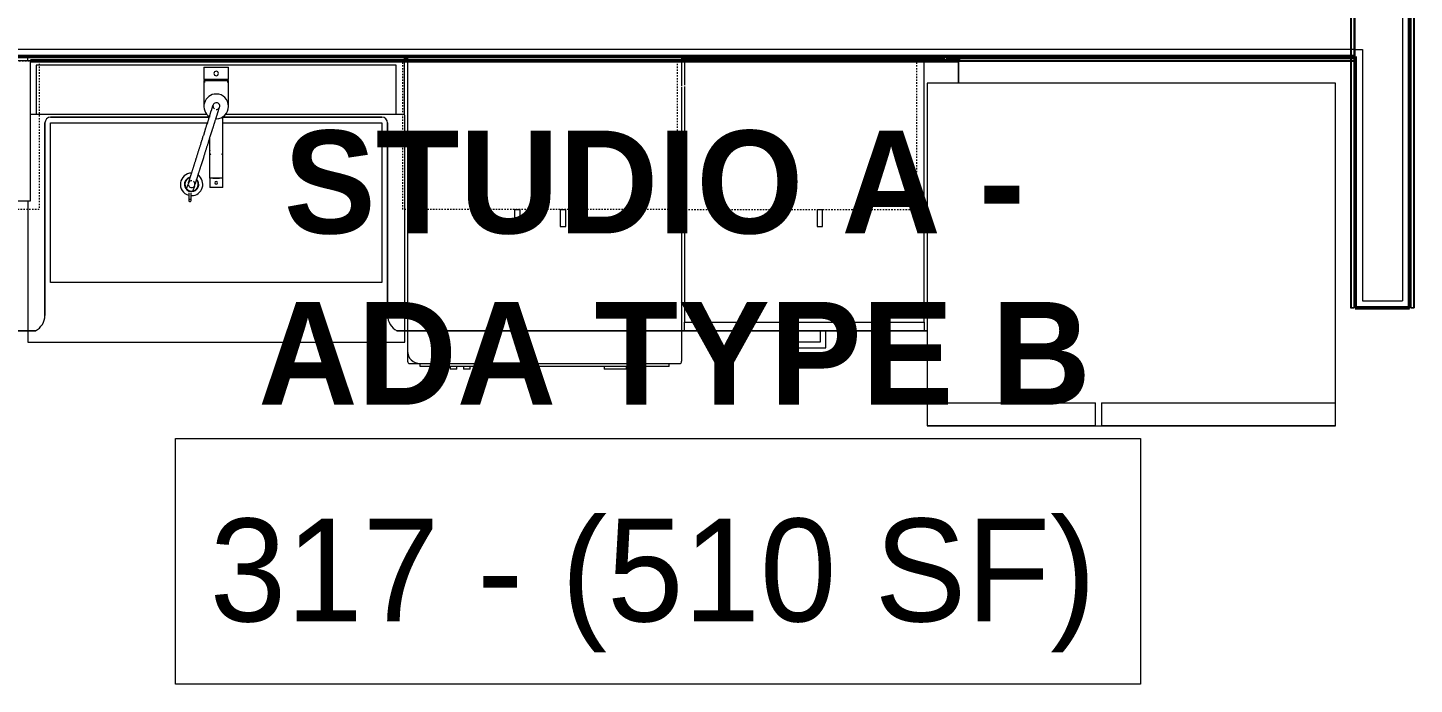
# Model space of a CAD drawing. Header units: inches. Extents: x -4218 to -1830, y 9767 to 12426.
# Drawn here: x -3365.7 to -3244.3, y 11392.3 to 11449.8 of the extents above; entities that cross this region are included whole.
import ezdxf

# ---------------------------------------------------------------- set-up
doc = ezdxf.new("R2010")
doc.units = ezdxf.units.IN
doc.header["$MEASUREMENT"] = 0
doc.linetypes.add('Dash', pattern=[0.25, 0.125, -0.125])
for name, color, linetype, lineweight in [('0-1', 7, 'Continuous', 5), ('0-2', 253, 'Continuous', 9), ('A-AREA-IDEN', 2, 'Continuous', 9), ('A-WALL-1', 250, 'Continuous', 50), ('A-WALL-2', 10, 'Continuous', 13), ('A-WALL-3', 254, 'Continuous', 9), ('A-WALL-4', 253, 'Continuous', 9), ('A-WALL-5', 252, 'Continuous', 9), ('A-WALL-6', 7, 'Continuous', 9), ('A-WALL-8', 113, 'Continuous', 9), ('P-SANR-FIXT-1', 7, 'Continuous', 9), ('P-SANR-FIXT-3', 252, 'Continuous', 9), ('Q-CASE-1', 252, 'Continuous', 9), ('Q-CASE-2', 7, 'Continuous', 9), ('Q-CASE-3', 253, 'Continuous', 9), ('Q-CASE-4', 7, 'Dash', 9), ('Q-CASE-5', 254, 'Continuous', 9), ('Q-SPCQ-1', 7, 'Continuous', 9), ('Q-SPCQ-2', 253, 'Continuous', 9), ('Q-SPCQ-3', 252, 'Continuous', 9), ('Q-SPCQ-4', 254, 'Continuous', 9)]:
    doc.layers.add(name, color=color, linetype=linetype, lineweight=lineweight)
doc.styles.add('Century Gothic', font='ufonts.com_century-gothic.ttf', dxfattribs={"height": 9})
doc.styles.add('Century Gothic_B', font='GOTHICB.TTF', dxfattribs={"height": 9})

# ---------------------------------------------------------------- blocks, each defined once
blk = doc.blocks.new('Basic Wall _ INT - W4BØF - _5_8 GYP - 2X4 WOOD_BATT_ - 5_8 GYP_ - ___-3182359-BACKGROUND - 3RD FLOOR')
at = {"layer": 'A-WALL-3'}
for p, q in [((-3365.67, 11447.24), (-3332.67, 11447.24)), ((-3332.67, 11447.24), (-3332.42, 11447.24)), ((-3308.42, 11447.24), (-3284.2, 11447.24)), ((-3249.45, 11447.21), (-3249.45, 11447.24)), ((-3249.45, 11447.04), (-3249.45, 11447.1)), ((-3249.45, 11446.89), (-3249.45, 11447.03)), ((-3332.42, 11446.89), (-3332.67, 11446.89)), ((-3287.54, 11446.89), (-3308.42, 11446.89)), ((-3284.2, 11446.89), (-3287.48, 11446.89)), ((-3249.45, 11446.82), (-3249.45, 11446.89))]:
    blk.add_line(p, q, dxfattribs=at)
at = {"layer": 'A-WALL-4'}
for p, q in [((-3332.67, 11447.11), (-3332.42, 11447.11)), ((-3308.42, 11447.11), (-3285.39, 11447.11)), ((-3285.27, 11447.11), (-3284.2, 11447.11)), ((-3249.45, 11447.17), (-3249.45, 11447.14)), ((-3249.45, 11447.14), (-3249.45, 11447.12)), ((-3249.45, 11447.12), (-3249.45, 11447.11)), ((-3249.45, 11447.11), (-3249.45, 11447.09)), ((-3249.45, 11447.09), (-3249.45, 11447.04)), ((-3249.45, 11447.04), (-3249.45, 11446.82)), ((-3249.77, 11446.89), (-3249.86, 11446.89)), ((-3249.67, 11446.89), (-3249.74, 11446.89)), ((-3249.61, 11446.89), (-3249.65, 11446.89))]:
    blk.add_line(p, q, dxfattribs=at)
at = {"layer": 'A-WALL-5'}
for p, q in [((-3284.2, 11447.24), (-3249.45, 11447.24)), ((-3249.45, 11447.24), (-3249.45, 11447.19)), ((-3249.45, 11447.19), (-3249.45, 11447.17)), ((-3332.42, 11446.82), (-3332.67, 11446.82)), ((-3288.13, 11446.82), (-3308.42, 11446.82)), ((-3284.2, 11446.82), (-3288.11, 11446.82)), ((-3249.86, 11446.89), (-3284.2, 11446.89)), ((-3249.77, 11446.82), (-3249.86, 11446.82)), ((-3249.67, 11446.82), (-3249.74, 11446.82)), ((-3249.61, 11446.82), (-3249.65, 11446.82))]:
    blk.add_line(p, q, dxfattribs=at)
at = {"layer": 'A-WALL-6'}
for p, q in [((-3284.2, 11447.11), (-3249.45, 11447.11)), ((-3249.86, 11446.82), (-3284.2, 11446.82))]:
    blk.add_line(p, q, dxfattribs=at)
blk = doc.blocks.new('Basic Wall _ INT - W4BØF - _5_8 GYP - 2X4 WOOD_BATT_ - 5_8 GYP_ - ___-3182362-BACKGROUND - 3RD FLOOR')
at = {"layer": 'A-WALL-4'}
for p, q in [((-3244.35, 11533.24), (-3244.49, 11533.09)), ((-3244.29, 11533.3), (-3244.35, 11533.24)), ((-3244.67, 11532.91), (-3244.7, 11532.89)), ((-3244.5, 11533.09), (-3244.56, 11533.03))]:
    blk.add_line(p, q, dxfattribs=at)
at = {"layer": 'A-WALL-5'}
for p, q in [((-3244.35, 11533.24), (-3244.35, 11425.23)), ((-3244.7, 11425.23), (-3244.7, 11532.89)), ((-3244.7, 11425.23), (-3244.67, 11425.23)), ((-3244.56, 11425.23), (-3244.5, 11425.23)), ((-3244.49, 11425.23), (-3244.35, 11425.23)), ((-3244.35, 11425.23), (-3244.29, 11425.23))]:
    blk.add_line(p, q, dxfattribs=at)
at = {"layer": 'A-WALL-6'}
for p, q in [((-3244.29, 11533.3), (-3244.29, 11425.23)), ((-3244.57, 11425.23), (-3244.57, 11533.01)), ((-3244.66, 11425.23), (-3244.7, 11425.23)), ((-3244.57, 11425.23), (-3244.66, 11425.23)), ((-3244.29, 11425.23), (-3244.57, 11425.23))]:
    blk.add_line(p, q, dxfattribs=at)
at = {"layer": 'A-WALL-6', "flags": 128}
for points in [[(-3244.57, 11533.01), (-3244.55, 11533.03), (-3244.5, 11533.09), (-3244.4, 11533.18), (-3244.29, 11533.3)], [(-3244.66, 11532.93), (-3244.63, 11532.95), (-3244.61, 11532.97), (-3244.6, 11532.99), (-3244.58, 11533), (-3244.58, 11533.01), (-3244.57, 11533.01)]]:
    blk.add_lwpolyline(points, dxfattribs=at)
blk = doc.blocks.new('Basic Wall _ INT - W4BØF - _5_8 GYP - 2X4 WOOD_BATT_ - 5_8 GYP_ - ___-3182361-BACKGROUND - 3RD FLOOR')
at = {"layer": 'A-WALL-4'}
for p, q in [((-3249.8, 11527.78), (-3249.86, 11527.72)), ((-3249.65, 11527.93), (-3249.8, 11527.78)), ((-3249.59, 11528), (-3249.65, 11527.93)), ((-3249.45, 11528.14), (-3249.47, 11528.11)), ((-3249.8, 11452.4), (-3249.8, 11452.28)), ((-3249.8, 11452.28), (-3249.8, 11452.19)), ((-3249.8, 11452.19), (-3249.8, 11452.13)), ((-3249.8, 11451.99), (-3249.8, 11451.37)), ((-3249.45, 11447.24), (-3249.45, 11451.99)), ((-3249.8, 11451.36), (-3249.8, 11447.91)), ((-3249.8, 11447.86), (-3249.8, 11447.24)), ((-3249.8, 11447.09), (-3249.8, 11447.04)), ((-3249.8, 11447.04), (-3249.8, 11446.94)), ((-3249.8, 11446.94), (-3249.8, 11446.82))]:
    blk.add_line(p, q, dxfattribs=at)
at = {"layer": 'A-WALL-5'}
for p, q in [((-3249.8, 11527.78), (-3249.8, 11452.4)), ((-3249.45, 11451.99), (-3249.45, 11528.14)), ((-3249.86, 11452.4), (-3249.86, 11452.28)), ((-3249.86, 11452.28), (-3249.86, 11452.19)), ((-3249.86, 11452.19), (-3249.86, 11452.13)), ((-3249.86, 11451.99), (-3249.86, 11451.37)), ((-3249.57, 11451.99), (-3249.57, 11451.37)), ((-3249.86, 11451.36), (-3249.86, 11447.92)), ((-3249.57, 11451.36), (-3249.57, 11447.88)), ((-3249.86, 11447.91), (-3249.86, 11447.24)), ((-3249.86, 11447.09), (-3249.86, 11447.04)), ((-3249.86, 11447.04), (-3249.86, 11446.94)), ((-3249.57, 11447.86), (-3249.57, 11447.24)), ((-3249.45, 11425.23), (-3249.45, 11447.24)), ((-3249.86, 11446.94), (-3249.86, 11446.82)), ((-3249.8, 11446.82), (-3249.8, 11425.23)), ((-3249.86, 11425.23), (-3249.8, 11425.23)), ((-3249.8, 11425.23), (-3249.65, 11425.23)), ((-3249.65, 11425.23), (-3249.59, 11425.23)), ((-3249.47, 11425.23), (-3249.45, 11425.23))]:
    blk.add_line(p, q, dxfattribs=at)
at = {"layer": 'A-WALL-6'}
for p, q in [((-3249.86, 11527.72), (-3249.86, 11452.4)), ((-3249.57, 11528.01), (-3249.57, 11451.99)), ((-3249.57, 11447.24), (-3249.57, 11425.23)), ((-3249.86, 11446.82), (-3249.86, 11425.23)), ((-3249.57, 11425.23), (-3249.86, 11425.23)), ((-3249.49, 11425.23), (-3249.57, 11425.23)), ((-3249.45, 11425.23), (-3249.49, 11425.23))]:
    blk.add_line(p, q, dxfattribs=at)
at = {"layer": 'A-WALL-6', "flags": 128}
for points in [[(-3249.86, 11527.72), (-3249.74, 11527.84), (-3249.65, 11527.93), (-3249.59, 11527.99), (-3249.57, 11528.01)], [(-3249.57, 11528.01), (-3249.57, 11528.01), (-3249.56, 11528.02), (-3249.55, 11528.03), (-3249.53, 11528.05), (-3249.51, 11528.07), (-3249.49, 11528.09)]]:
    blk.add_lwpolyline(points, dxfattribs=at)
blk = doc.blocks.new('Refrigerator_-_Side-by-Side_6047 - 36_ X 30_-345559-BACKGROUND - 3RD FLOOR')
at = {"layer": 'Q-SPCQ-1'}
for p, q in [((17.87, 14.42), (-17.88, 14.42)), ((-17.88, 14.42), (-17.88, -15.58)), ((17.87, -15.58), (17.87, 14.42)), ((-17.88, -13.58), (-3.13, -13.58)), ((-17.88, -13.58), (-17.88, -15.58)), ((-3.13, -15.58), (-3.13, -13.58)), ((-2.63, -13.58), (17.87, -13.58)), ((-2.63, -13.58), (-2.63, -15.58)), ((17.87, -15.58), (17.87, -13.58)), ((-17.88, -15.58), (17.87, -15.58)), ((-3.13, -15.58), (-17.88, -15.58)), ((17.87, -15.58), (-2.63, -15.58))]:
    blk.add_line(p, q, dxfattribs=at)
blk = doc.blocks.new('Dishwasher_15404 - 34_ counter-V135-BACKGROUND - 3RD FLOOR')
at = {"layer": 'Q-SPCQ-1'}
for p, q in [((26.68, 0), (24, 0)), ((26.87, -22.93), (26.87, -0.2)), ((27.12, -1.09), (26.87, -1.09)), ((27.12, -1.09), (27.12, -22.91)), ((27.37, -4.82), (27.12, -4.82)), ((27.37, -4.82), (27.37, -5.81)), ((27.37, -5.81), (27.37, -6.79)), ((27.12, -6.79), (27.37, -6.79)), ((27.37, -16.15), (27.12, -16.15)), ((27.12, -16.74), (27.37, -16.74)), ((27.37, -16.15), (27.37, -16.74)), ((27.37, -17.33), (27.12, -17.33)), ((27.12, -17.92), (27.37, -17.92)), ((27.37, -17.33), (27.37, -17.92)), ((27.37, -18.51), (27.12, -18.51)), ((27.12, -19.1), (27.37, -19.1)), ((27.37, -18.51), (27.37, -19.1)), ((27.37, -19.69), (27.12, -19.69)), ((27.12, -20.28), (27.37, -20.28)), ((27.37, -19.69), (27.37, -20.28)), ((27.12, -22.91), (26.87, -22.91)), ((26.87, -23.8), (26.87, -22.93)), ((24, -24), (25.8, -24)), ((25.8, -24), (26.68, -24))]:
    blk.add_line(p, q, dxfattribs=at)
for centre, radius, start, end in [((26.68, -0.2), 0.197, 360, 90), ((26.68, -0.2), 0.197, 15, 90), ((25.8, -22.93), 1.07, 270, 0), ((26.68, -23.8), 0.197, 270, 0)]:
    blk.add_arc(centre, radius, start, end, dxfattribs=at)
at = {"layer": 'Q-SPCQ-2'}
for p, q in [((0.38, 0), (0, 0)), ((0, -24), (0.38, -24))]:
    blk.add_line(p, q, dxfattribs=at)
at = {"layer": 'Q-SPCQ-3'}
for p, q in [((2.55, 0), (0.38, 0)), ((24, 0), (2.64, 0)), ((0.38, -24), (5.06, -24)), ((5.1, -24), (24, -24))]:
    blk.add_line(p, q, dxfattribs=at)
at = {"layer": 'Q-SPCQ-4'}
blk.add_line((0, 0), (0, -24), dxfattribs=at)
blk = doc.blocks.new('Vanity Cabinet-Double Door - 33_-V131-BACKGROUND - 3RD FLOOR')
at = {"layer": 'Q-CASE-1'}
for p, q in [((-15.76, 5.06), (-15.76, 0.38)), ((-15.76, 5.06), (-15.76, 0.38)), ((-15.01, 5.06), (-15.01, 0.75)), ((16.49, 0.75), (16.49, 5.06)), ((-15.01, 0.75), (16.49, 0.75))]:
    blk.add_line(p, q, dxfattribs=at)
at = {"layer": 'Q-CASE-3'}
for p, q in [((-15.76, 0.38), (-15.76, 0)), ((-15.76, 0.38), (-15.76, 0)), ((17.24, 0), (17.24, 0.38)), ((17.24, 0), (17.24, 0.38))]:
    blk.add_line(p, q, dxfattribs=at)
at = {"layer": 'Q-CASE-5'}
blk.add_line((-15.76, 0), (17.24, 0), dxfattribs=at)
blk.add_line((-15.76, 0), (17.24, 0), dxfattribs=at)
blk.add_line((-15.76, 0), (17.24, 0), dxfattribs=at)
blk = doc.blocks.new('Base Cabinet 3 Drawer 230 - Base Cabinet 3 Drawer 230 21_-V132-BACKGROUND - 3RD FLOOR')
at = {"layer": 'Q-CASE-1'}
for p, q in [((-9.76, 24), (11.24, 24)), ((-9.76, 23.25), (-9.76, 24)), ((11.24, 23.25), (-9.76, 23.25)), ((-9.76, 23.25), (-9.76, 0.38)), ((-0.64, 24), (-1.14, 24)), ((2.11, 24), (2.61, 24)), ((11.24, 24), (11.24, 23.25)), ((11.24, 2.61), (11.24, 23.25)), ((11.24, 0.38), (11.24, 2.52))]:
    blk.add_line(p, q, dxfattribs=at)
at = {"layer": 'Q-CASE-2'}
for p, q in [((2.61, 25.5), (-1.14, 25.5)), ((-1.14, 25.5), (-1.14, 24)), ((2.61, 24), (2.61, 25.5)), ((-0.64, 24), (-0.64, 25)), ((-0.64, 25), (2.11, 25)), ((2.11, 25), (2.11, 24))]:
    blk.add_line(p, q, dxfattribs=at)
at = {"layer": 'Q-CASE-3'}
for p, q in [((-0.64, 24), (-1.14, 24)), ((2.11, 24), (2.61, 24)), ((-9.76, 0.31), (-9.76, 0.01)), ((11.24, 0), (11.24, 0.38))]:
    blk.add_line(p, q, dxfattribs=at)
at = {"layer": 'Q-CASE-5'}
for p, q in [((-0.64, 24), (-1.14, 24)), ((2.11, 24), (2.61, 24)), ((-9.76, 0), (11.24, 0))]:
    blk.add_line(p, q, dxfattribs=at)
blk = doc.blocks.new('300 Series Wall Hung Cabinet_302 - 24_ X 24_-2590484-BACKGROUND - 3RD FLOOR')
at = {"layer": 'Q-CASE-2'}
for p, q in [((-1.76, 14.69), (-2.25, 14.69)), ((-2.25, 14.69), (-2.25, 13.19)), ((-1.76, 13.19), (-1.76, 14.69)), ((2.24, 14.69), (1.75, 14.69)), ((1.75, 14.69), (1.75, 13.19)), ((2.24, 13.19), (2.24, 14.69)), ((-1.76, 13.19), (-2.25, 13.19)), ((2.24, 13.19), (1.75, 13.19))]:
    blk.add_line(p, q, dxfattribs=at)
at = {"layer": 'Q-CASE-4'}
for p, q in [((-12, 0.19), (-12, 13.19)), ((-12, 13.19), (12, 13.19)), ((12, 13.19), (12, 0.19)), ((12, 0.19), (-12, 0.19))]:
    blk.add_line(p, q, dxfattribs=at)
blk = doc.blocks.new('300 Series Wall Hung Cabinet_301 - 12_ x 24_-2730234-BACKGROUND - 3RD FLOOR')
at = {"layer": 'Q-CASE-2'}
for p, q in [((-3.51, 14.69), (-4, 14.69)), ((-4, 14.69), (-4, 13.19)), ((-3.51, 13.19), (-3.51, 14.69)), ((5.25, 12.44), (-5.25, 12.44)), ((-5.25, 12.44), (-5.25, 0.19)), ((-3.51, 13.19), (-4, 13.19)), ((5.25, 0.19), (5.25, 12.44)), ((-5.25, 0.19), (5.25, 0.19))]:
    blk.add_line(p, q, dxfattribs=at)
at = {"layer": 'Q-CASE-4'}
for p, q in [((-6, 0.19), (-6, 13.19)), ((-6, 13.19), (6, 13.19)), ((6, 13.19), (6, 0.19)), ((6, 0.19), (-6, 0.19))]:
    blk.add_line(p, q, dxfattribs=at)
blk = doc.blocks.new('kitchen_faucet_14143 - kitchen_faucet_14143-V158-BACKGROUND - 3RD FLOOR')
at = {"layer": 'P-SANR-FIXT-1'}
for p, q in [((-7.23, 2.59), (-6.81, 2.46)), ((-7.58, 2.4), (-8.24, 2.4)), ((-8.24, 2.2), (-7.58, 2.2)), ((-6.99, 1.91), (-7.41, 2.04)), ((-6.3, 0.57), (-7.09, 0.57)), ((-7.09, -0.57), (-7.09, 0.57)), ((-2.83, 0.59), (-6.3, 0.59)), ((-6.3, 0.57), (-6.3, 0.59)), ((-6.3, 0.42), (-6.3, 0.5)), ((-6.3, 0.3), (-6.3, 0.4)), ((-6.3, 0.29), (-6.3, 0.15)), ((-6.3, 0.15), (-6.3, 0.29)), ((-6.3, 0.15), (-6.3, -0.15)), ((-6.3, -0.15), (-6.3, 0.15)), ((-3.97, 0.59), (-4.89, 0.59)), ((-0.9, 0.59), (-0.94, 0.59)), ((2.26, 1.08), (0, 1.08)), ((2.34, 1.02), (2.1, 1.02)), ((2.26, 1.08), (2.26, -1.08)), ((3.44, 1.08), (2.34, 1.08)), ((2.34, -1.08), (2.34, 1.08)), ((3.44, 1.08), (3.44, -1.08)), ((-7.09, -0.57), (-6.3, -0.57)), ((-6.3, -0.15), (-6.3, -0.29)), ((-6.3, -0.29), (-6.3, -0.15)), ((-6.3, -0.4), (-6.3, -0.3)), ((-6.3, -0.5), (-6.3, -0.42)), ((-6.3, -0.59), (-6.3, -0.51)), ((-6.3, -0.59), (-0.9, -0.59)), ((-4.89, -0.59), (-3.97, -0.59)), ((0, -1.08), (2.26, -1.08)), ((2.1, -1.02), (2.34, -1.02)), ((2.34, -1.08), (3.44, -1.08))]:
    blk.add_line(p, q, dxfattribs=at)
at = {"layer": 'P-SANR-FIXT-1', "flags": 128}
for points in [[(-6.52, 2.15), (-6.53, 2.23), (-6.56, 2.3), (-6.61, 2.36), (-6.67, 2.41), (-6.74, 2.44), (-6.82, 2.45), (-6.9, 2.44), (-6.97, 2.41), (-7.03, 2.36), (-7.08, 2.3), (-7.1, 2.23), (-7.11, 2.15)], [(-6.73, 2.43), (-6.73, 2.43), (-6.73, 2.43), (-6.73, 2.43), (-6.72, 2.43), (-6.72, 2.43), (-6.72, 2.43), (-6.71, 2.43), (-6.71, 2.43), (-6.7, 2.42), (-6.69, 2.42), (-6.68, 2.42), (-6.53, 2.37), (-6.52, 2.37), (-6.5, 2.36), (-6.48, 2.35), (-6.46, 2.35), (-6.44, 2.34), (-6.42, 2.33), (-6.39, 2.33), (-6.37, 2.32), (-6.34, 2.31), (-6.32, 2.3), (-6.29, 2.3), (-6.27, 2.29), (-6.24, 2.28), (-6.21, 2.27), (-6.18, 2.26), (-6.15, 2.25), (-6.12, 2.24), (-6.09, 2.23), (-6.06, 2.22), (-6.03, 2.21), (-5.99, 2.2), (-5.96, 2.19), (-5.92, 2.18), (-5.89, 2.17), (-5.85, 2.16), (-5.81, 2.14), (-5.78, 2.13), (-5.74, 2.12), (-5.7, 2.11), (-5.66, 2.1), (-5.62, 2.08), (-5.58, 2.07), (-5.53, 2.06), (-5.49, 2.04), (-5.45, 2.03), (-5.4, 2.01), (-5.36, 2), (-5.31, 1.99), (-5.27, 1.97), (-5.22, 1.96), (-5.17, 1.94), (-5.12, 1.93), (-5.07, 1.91), (-5.02, 1.9), (-4.97, 1.88), (-4.92, 1.86), (-4.87, 1.85), (-4.82, 1.83), (-4.77, 1.81), (-4.71, 1.8), (-4.66, 1.78), (-4.61, 1.76), (-4.55, 1.75), (-4.5, 1.73), (-4.44, 1.71), (-4.39, 1.69), (-4.33, 1.68), (-4.27, 1.66), (-4.22, 1.64), (-4.16, 1.62), (-4.1, 1.6), (-4.04, 1.59), (-3.99, 1.57), (-3.93, 1.55), (-3.87, 1.53), (-3.81, 1.51), (-3.75, 1.49), (-3.69, 1.47), (-3.63, 1.46), (-3.57, 1.44), (-3.51, 1.42), (-3.45, 1.4), (-3.39, 1.38), (-3.33, 1.36), (-3.27, 1.34), (-3.21, 1.32), (-3.15, 1.31), (-3.09, 1.29), (-3.03, 1.27), (-2.97, 1.25), (-2.92, 1.23), (-2.86, 1.21), (-2.8, 1.19), (-2.74, 1.17), (-2.68, 1.16), (-2.62, 1.14), (-2.56, 1.12), (-2.51, 1.1), (-1.88, 0.9), (-1.83, 0.89), (-1.78, 0.87), (-1.73, 0.85), (-1.67, 0.84), (-1.62, 0.82), (-1.4, 0.75), (-1.35, 0.74), (-1.3, 0.72), (-1.26, 0.71), (-1.21, 0.69), (-1.17, 0.68), (-1.12, 0.66), (-1.08, 0.65), (-1.04, 0.64), (-1, 0.62), (-0.96, 0.61), (-0.92, 0.6), (-0.88, 0.59), (-0.84, 0.57), (-0.8, 0.56), (-0.76, 0.55), (-0.73, 0.54), (-0.69, 0.53), (-0.66, 0.52), (-0.62, 0.51), (-0.59, 0.5), (-0.56, 0.49), (-0.52, 0.47), (-0.49, 0.47), (-0.46, 0.46), (-0.43, 0.45), (-0.4, 0.44), (-0.38, 0.43), (-0.35, 0.42), (-0.32, 0.41), (-0.3, 0.4), (-0.27, 0.4), (-0.25, 0.39), (-0.22, 0.38), (-0.2, 0.37), (-0.18, 0.37), (-0.16, 0.36), (-0.14, 0.35), (-0.12, 0.35), (-0.1, 0.34), (-0.08, 0.34), (-0.06, 0.33), (-0.05, 0.32), (-0.03, 0.32), (-0.02, 0.32), (0, 0.31), (0.01, 0.31), (0.02, 0.3), (0.03, 0.3), (0.04, 0.3), (0.05, 0.29), (0.06, 0.29), (0.07, 0.29), (0.08, 0.28), (0.09, 0.28), (0.09, 0.28), (0.1, 0.28), (0.1, 0.28), (0.11, 0.28), (0.11, 0.28), (0.11, 0.27), (0.11, 0.27), (0.11, 0.27)], [(-7.11, 2.15), (-7.1, 2.08), (-7.08, 2), (-7.03, 1.94), (-6.97, 1.9), (-6.9, 1.87), (-6.82, 1.86), (-6.74, 1.87), (-6.67, 1.9), (-6.61, 1.94), (-6.56, 2)], [(-6.91, 1.87), (-6.91, 1.87), (-6.91, 1.87), (-6.9, 1.87), (-6.9, 1.87), (-6.9, 1.87), (-6.89, 1.87), (-6.89, 1.86), (-6.88, 1.86), (-6.88, 1.86), (-6.87, 1.86), (-6.86, 1.86), (-6.71, 1.81), (-6.69, 1.8), (-6.68, 1.8), (-6.51, 1.75), (-6.49, 1.74), (-6.46, 1.73), (-6.43, 1.72), (-6.41, 1.71), (-6.38, 1.7), (-6.35, 1.69), (-6.32, 1.68), (-6.29, 1.67), (-6.26, 1.66), (-6.22, 1.65), (-6.19, 1.64), (-6.16, 1.63), (-6.12, 1.62), (-6.09, 1.61), (-6.05, 1.6), (-6.01, 1.59), (-5.98, 1.58), (-5.94, 1.56), (-5.9, 1.55), (-5.86, 1.54), (-5.82, 1.53), (-5.78, 1.51), (-5.74, 1.5), (-5.69, 1.49), (-5.65, 1.47), (-5.61, 1.46), (-5.56, 1.45), (-5.52, 1.43), (-5.47, 1.42), (-5.42, 1.4), (-5.38, 1.39), (-5.33, 1.37), (-5.28, 1.36), (-5.23, 1.34), (-5.18, 1.33), (-4.48, 1.1), (-4.42, 1.09), (-4.36, 1.07), (-4.31, 1.05), (-4.25, 1.03), (-4.19, 1.01), (-4.13, 0.99), (-4.07, 0.98), (-4.02, 0.96), (-3.96, 0.94), (-3.9, 0.92), (-3.84, 0.9), (-3.78, 0.88), (-3.72, 0.86), (-3.66, 0.85), (-3.6, 0.83), (-3.54, 0.81), (-3.48, 0.79), (-3.42, 0.77), (-3.36, 0.75), (-3.3, 0.73), (-3.24, 0.71), (-3.18, 0.69), (-3.12, 0.68), (-3.06, 0.66), (-3, 0.64), (-2.94, 0.62), (-2.88, 0.6), (-2.83, 0.58), (-2.77, 0.56), (-2.71, 0.55), (-2.65, 0.53), (-2.03, 0.33), (-1.98, 0.32), (-1.93, 0.3), (-1.88, 0.28), (-1.83, 0.27), (-1.78, 0.25), (-1.54, 0.18), (-1.49, 0.16), (-1.45, 0.15), (-1.4, 0.13), (-1.36, 0.12), (-1.31, 0.1), (-1.27, 0.09), (-1.23, 0.08), (-1.18, 0.06), (-1.14, 0.05), (-1.1, 0.04), (-1.06, 0.03), (-1.03, 0.01), (-0.99, 0), (-0.95, -0.01), (-0.91, -0.02), (-0.88, -0.03), (-0.84, -0.04), (-0.81, -0.05), (-0.77, -0.07), (-0.74, -0.08), (-0.71, -0.09), (-0.68, -0.1), (-0.65, -0.11), (-0.62, -0.11), (-0.59, -0.12), (-0.56, -0.13), (-0.53, -0.14), (-0.51, -0.15), (-0.48, -0.16), (-0.45, -0.17), (-0.43, -0.17), (-0.41, -0.18), (-0.38, -0.19), (-0.36, -0.2), (-0.34, -0.2), (-0.32, -0.21), (-0.3, -0.21), (-0.28, -0.22), (-0.26, -0.23), (-0.25, -0.23), (-0.23, -0.24), (-0.21, -0.24), (-0.2, -0.25), (-0.18, -0.25), (-0.17, -0.26), (-0.16, -0.26), (-0.15, -0.26), (-0.14, -0.27), (-0.13, -0.27), (-0.12, -0.27), (-0.11, -0.28), (-0.1, -0.28), (-0.09, -0.28), (-0.09, -0.28), (-0.08, -0.28), (-0.08, -0.29), (-0.07, -0.29), (-0.07, -0.29), (-0.07, -0.29), (-0.07, -0.29), (-0.06, -0.29)], [(-0.27, 0.02), (-0.27, -0.06), (-0.24, -0.13), (-0.2, -0.2), (-0.15, -0.25), (-0.08, -0.28), (0, -0.3), (0.08, -0.3), (0.15, -0.28), (0.21, -0.23), (0.27, -0.18)], [(0.27, -0.18), (0.3, -0.11), (0.32, -0.03), (0.31, 0.04), (0.29, 0.12), (0.25, 0.18), (0.19, 0.23), (0.13, 0.27), (0.05, 0.29), (-0.03, 0.28), (-0.1, 0.26), (-0.17, 0.22), (-0.22, 0.16)]]:
    blk.add_lwpolyline(points, dxfattribs=at)
at = {"layer": 'P-SANR-FIXT-1'}
for centre, radius, start, end in [((-6.83, 2.16), 0.984, 0, 165), ((-6.83, 2.16), 0.63, 10.3084, 180), ((-6.83, 2.16), 0.591, 132.8835, 180), ((-6.83, 2.16), 0.591, 14.7648, 132.8835), ((-6.83, 2.16), 0.984, 178.3084, 180), ((-6.83, 2.16), 0.984, 180, 325.3711), ((-6.83, 2.16), 0.63, 180, 315), ((-6.83, 2.16), 0.591, 180, 191.3603), ((-6.83, 2.16), 0.591, 191.3603, 312.7731), ((-6.69, 0), 0.118, 0, 180), ((0, 0), 1.08, 177.6189, 180), ((0, 0), 1.08, 0, 147.4712), ((2.88, 0), 0.197, 360, 180), ((-6.69, 0), 0.118, 180, 360), ((0, 0), 1.08, 180, 360), ((2.88, 0), 0.197, 180, 360)]:
    blk.add_arc(centre, radius, start, end, dxfattribs=at)
for centre, major_axis, ratio, start_param, end_param in [((-8.24, 2.3), (0, 0.0984), 0.984808, 4.712389, 7.853982), ((-8.24, 2.3), (0, 0.0984), 0.984808, 1.570796, 4.712389), ((-3.97, 0), (0, 0.591), 0.906308, 6.021386, 6.806784), ((-3.97, 0), (0, 0.591), 0.906308, 2.617994, 3.403392)]:
    blk.add_ellipse(centre, major_axis=major_axis, ratio=ratio, start_param=start_param, end_param=end_param, dxfattribs=at)
blk = doc.blocks.new('Stainless Steel Farmhous Kitchen Sink - Stainless Steel Farmhous Kitchen Sink-V144-BACKGROUND - 3RD FLOOR')
at = {"layer": 'P-SANR-FIXT-1'}
for p, q in [((-33, 22.2), (-33, 21.19)), ((0, 22.2), (-33, 22.2)), ((0, 21.19), (0, 22.2)), ((-31, 3), (-31, 16.96)), ((-31, 16.96), (-2, 16.96)), ((-2, 16.96), (-2, 3)), ((-17.09, 3), (-31, 3)), ((-2, 3), (-15.75, 3))]:
    blk.add_line(p, q, dxfattribs=at)
at = {"layer": 'P-SANR-FIXT-3'}
for p, q in [((-33, 21.19), (-33, 2.32)), ((0, 9.81), (0, 21.19)), ((-33, 2.25), (-33, 2.25)), ((-33, 2.25), (-17.32, 2.25)), ((-15.68, 2.25), (-0.25, 2.25))]:
    blk.add_line(p, q, dxfattribs=at)
blk = doc.blocks.new('300 Series Wall Hung Cabinet_302 - 21_ X 24_-2838280-BACKGROUND - 3RD FLOOR')
at = {"layer": 'Q-CASE-2'}
for p, q in [((-2.25, -13.19), (-1.76, -13.19)), ((-2.25, -13.19), (-2.25, -14.69)), ((-1.76, -14.69), (-1.76, -13.19)), ((1.75, -13.19), (2.24, -13.19)), ((1.75, -13.19), (1.75, -14.69)), ((2.24, -14.69), (2.24, -13.19)), ((-2.25, -14.69), (-1.76, -14.69)), ((1.75, -14.69), (2.24, -14.69))]:
    blk.add_line(p, q, dxfattribs=at)
at = {"layer": 'Q-CASE-4'}
for p, q in [((10.5, -0.19), (-10.5, -0.19)), ((-10.5, -0.19), (-10.5, -13.19)), ((10.5, -13.19), (10.5, -0.19)), ((-10.5, -13.19), (10.5, -13.19))]:
    blk.add_line(p, q, dxfattribs=at)
blk = doc.blocks.new('CTR - 1st Phase - Unit Layouts_rvt-1-BACKGROUND - 3RD FLOOR')
at = {"layer": 'A-WALL-1'}
for p, q in [((-3244.7, 11425.23), (-3244.7, 11528.14)), ((-3402.3, 11447.24), (-3249.45, 11447.24)), ((-3284.2, 11447.24), (-3401.67, 11447.24)), ((-3284.2, 11446.86), (-3284.2, 11447.24)), ((-3249.45, 11447.24), (-3249.45, 11425.23)), ((-3365.42, 11446.86), (-3284.2, 11446.86)), ((-3249.45, 11425.23), (-3248.82, 11425.23)), ((-3248.82, 11425.23), (-3245.32, 11425.23)), ((-3245.32, 11425.23), (-3244.7, 11425.23))]:
    blk.add_line(p, q, dxfattribs=at)
at = {"layer": 'A-WALL-2'}
for p, q in [((-3245.32, 11528.14), (-3245.32, 11425.85)), ((-3249.45, 11447.86), (-3401.67, 11447.86)), ((-3249.45, 11447.86), (-3248.82, 11447.86)), ((-3248.82, 11447.86), (-3248.82, 11425.85)), ((-3248.82, 11425.85), (-3245.32, 11425.85))]:
    blk.add_line(p, q, dxfattribs=at)
at = {"layer": 'A-WALL-3'}
for p, q in [((-3332.67, 11447.24), (-3332.42, 11447.24)), ((-3308.42, 11447.24), (-3284.2, 11447.24)), ((-3249.86, 11447.24), (-3249.77, 11447.24)), ((-3249.74, 11447.24), (-3249.67, 11447.24)), ((-3249.65, 11447.24), (-3249.61, 11447.24)), ((-3249.45, 11447.09), (-3249.45, 11446.82))]:
    blk.add_line(p, q, dxfattribs=at)
at = {"layer": 'A-WALL-4'}
for p, q in [((-3244.7, 11425.23), (-3244.7, 11528.14)), ((-3284.2, 11447.24), (-3401.67, 11447.24)), ((-3284.2, 11447.24), (-3249.86, 11447.24)), ((-3249.45, 11446.82), (-3249.45, 11425.23))]:
    blk.add_line(p, q, dxfattribs=at)
at = {"layer": 'A-WALL-5'}
for p, q in [((-3284.2, 11447.24), (-3284.2, 11446.86)), ((-3365.42, 11446.86), (-3284.2, 11446.86)), ((-3244.7, 11425.23), (-3249.45, 11425.23))]:
    blk.add_line(p, q, dxfattribs=at)
at = {"layer": 'A-WALL-8'}
for p, q in [((-3284.2, 11447.24), (-3401.67, 11447.24)), ((-3401.67, 11447.24), (-3284.2, 11447.24)), ((-3284.2, 11446.86), (-3284.2, 11447.24)), ((-3284.2, 11447.24), (-3284.2, 11446.86)), ((-3284.2, 11444.93), (-3284.2, 11446.86)), ((-3284.2, 11446.86), (-3284.2, 11444.93)), ((-3364.17, 11424.58), (-3364.17, 11441.43)), ((-3364.17, 11441.43), (-3364.17, 11424.58)), ((-3363.67, 11441.93), (-3349.77, 11441.93)), ((-3349.77, 11441.93), (-3363.67, 11441.93)), ((-3348.59, 11441.93), (-3334.67, 11441.93)), ((-3334.67, 11441.93), (-3348.59, 11441.93)), ((-3334.17, 11441.43), (-3334.17, 11424.58)), ((-3334.17, 11424.58), (-3334.17, 11441.43)), ((-3377.67, 11423.24), (-3365, 11423.24)), ((-3365, 11423.24), (-3377.67, 11423.24)), ((-3333.35, 11423.24), (-3286.92, 11423.24)), ((-3286.92, 11423.24), (-3333.35, 11423.24))]:
    blk.add_line(p, q, dxfattribs=at)
for centre, radius, start, end in [((-3363.67, 11441.43), 0.5, 90, 180), ((-3363.67, 11441.43), 0.5, 90, 180), ((-3334.67, 11441.43), 0.5, 0, 90), ((-3334.67, 11441.43), 0.5, 0, 90), ((-3365.67, 11424.58), 1.5, 296.6515, 0), ((-3365.67, 11424.58), 1.5, 296.6515, 0), ((-3332.67, 11424.58), 1.5, 180, 243.3485), ((-3332.67, 11424.58), 1.5, 180, 243.3485)]:
    blk.add_arc(centre, radius, start, end, dxfattribs=at)
at = {"layer": '0-2'}
for name, p in [('Basic Wall _ INT - W4BØF - _5_8 GYP - 2X4 WOOD_BATT_ - 5_8 GYP_ - ___-3182362-BACKGROUND - 3RD FLOOR', (0, 0)), ('Basic Wall _ INT - W4BØF - _5_8 GYP - 2X4 WOOD_BATT_ - 5_8 GYP_ - ___-3182361-BACKGROUND - 3RD FLOOR', (0, 0)), ('Basic Wall _ INT - W4BØF - _5_8 GYP - 2X4 WOOD_BATT_ - 5_8 GYP_ - ___-3182359-BACKGROUND - 3RD FLOOR', (0, 0)), ('300 Series Wall Hung Cabinet_302 - 21_ X 24_-2838280-BACKGROUND - 3RD FLOOR', (-3298.32, 11447.05)), ('Refrigerator_-_Side-by-Side_6047 - 36_ X 30_-345559-BACKGROUND - 3RD FLOOR', (-3269.05, 11430.5))]:
    blk.add_blockref(name, p, dxfattribs=at)
for name, p, rotation in [('Vanity Cabinet-Double Door - 33_-V131-BACKGROUND - 3RD FLOOR', (-3348.44, 11447.24), 180), ('Dishwasher_15404 - 34_ counter-V135-BACKGROUND - 3RD FLOOR', (-3308.42, 11447.24), 269.9999999999326), ('Base Cabinet 3 Drawer 230 - Base Cabinet 3 Drawer 230 21_-V132-BACKGROUND - 3RD FLOOR', (-3296.94, 11447.24), 180), ('300 Series Wall Hung Cabinet_301 - 12_ x 24_-2730234-BACKGROUND - 3RD FLOOR', (-3370.67, 11447.05), 180), ('kitchen_faucet_14143 - kitchen_faucet_14143-V158-BACKGROUND - 3RD FLOOR', (-3349.17, 11442.88), 90.00000000001656), ('300 Series Wall Hung Cabinet_302 - 24_ X 24_-2590484-BACKGROUND - 3RD FLOOR', (-3320.82, 11447.05), 180), ('Stainless Steel Farmhous Kitchen Sink - Stainless Steel Farmhous Kitchen Sink-V144-BACKGROUND - 3RD FLOOR', (-3365.67, 11444.43), 180)]:
    blk.add_blockref(name, p, dxfattribs=dict(at, rotation=rotation))

msp = doc.modelspace()

# ---------------------------------------------------------------- linework, layer by layer
at = {"layer": 'A-AREA-IDEN', "flags": 128}
msp.add_lwpolyline([(-3352.74, 11413.79), (-3268.24, 11413.79), (-3268.24, 11392.29), (-3352.74, 11392.29)], close=True, dxfattribs=at)

# ---------------------------------------------------------------- block references
at = {"layer": '0-1'}
msp.add_blockref('CTR - 1st Phase - Unit Layouts_rvt-1-BACKGROUND - 3RD FLOOR', (0, 0), dxfattribs=at)

# ---------------------------------------------------------------- texts
at = {"layer": 'A-AREA-IDEN', "char_height": 9, "attachment_point": 1}
for s, insert, width, style in [('STUDIO A -', (-3343.24, 11440.76), 79.083, 'Century Gothic_B'), ('ADA TYPE B', (-3345.49, 11425.76), 84.537, 'Century Gothic_B'), ('317 - (510 SF)', (-3349.74, 11406.79), 94.839, 'Century Gothic')]:
    msp.add_mtext(s, dxfattribs=dict(at, insert=insert, width=width, style=style))

doc.saveas('drawing.dxf')
